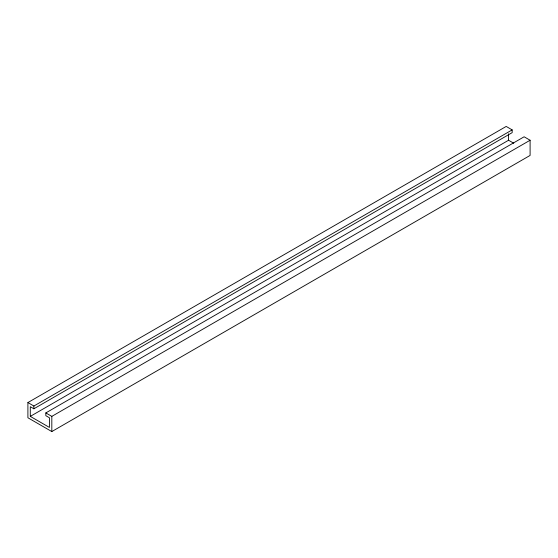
<?xml version="1.0" encoding="UTF-8"?>
<svg xmlns="http://www.w3.org/2000/svg" width="558" height="558" viewBox="0 0 558 558"><rect width="100%" height="100%" fill="white"/><g stroke="black" fill="none" stroke-linecap="round" stroke-linejoin="round"><path stroke-width="0.84" d="M27.9 402.569L506.183 126.436L512.167 129.888L512.167 132.651L33.878 408.784L30.292 406.712L30.292 416.38L49.425 427.421L49.425 417.761L45.833 415.689L45.833 412.927L524.122 136.787L530.1 140.239L530.1 155.431L51.817 431.564L27.9 417.761L27.9 402.569L33.878 406.022L512.167 129.888M30.292 416.38L508.575 140.239L513.73 143.218M45.833 412.927L51.817 416.38L530.1 140.239M508.575 133.801L508.575 140.239M51.817 416.38L51.817 431.564M33.878 406.022L33.878 408.784"/></g></svg>
